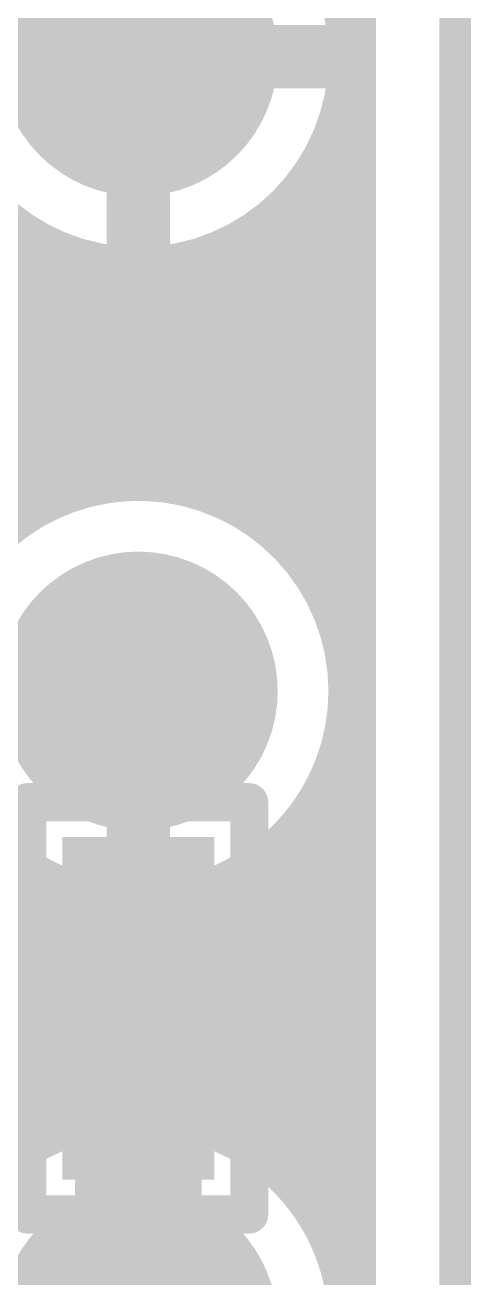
# Model space of a CAD drawing. Header units: millimetres. Extents: x 1.9 to 5.81, y 3 to 5.61.
# Drawn here: x 5.6642 to 5.805, y 3.515 to 3.91 of the extents above; entities that cross this region are included whole.
import ezdxf

# ---------------------------------------------------------------- set-up
doc = ezdxf.new("R2010")
doc.units = ezdxf.units.MM
doc.header["$MEASUREMENT"] = 0
for name, color, linetype in [('BottomLayer', 5, 'Continuous'), ('BottomSolder', 6, 'Continuous'), ('KeepOutLayer', 6, 'Continuous'), ('MultiLayer', 9, 'Continuous'), ('TopLayer', 1, 'Continuous'), ('TopOverlay', 2, 'Continuous'), ('TopPaste', 8, 'Continuous'), ('TopSolder', 216, 'Continuous')]:
    doc.layers.add(name, color=color, linetype=linetype)

msp = doc.modelspace()

# ---------------------------------------------------------------- linework, layer by layer
at = {"layer": 'BottomLayer'}
for points, const_width in [([(5.77, 3.16423), (5.77, 5.43577)], 0.01), ([(5.77, 3.16423), (5.77, 5.43577)], 0.01), ([(5.7, 3.9), (5.7, 3.96)], 0.02), ([(5.76423, 3.91), (5.77, 3.91)], 0.01), ([(5.64, 3.9), (5.7, 3.9)], 0.02), ([(5.7, 3.9), (5.76, 3.9)], 0.02), ([(5.7, 3.84), (5.7, 3.9)], 0.02), ([(5.765, 3.9), (5.77, 3.9)], 0.01), ([(5.76423, 3.89), (5.77, 3.89)], 0.01), ([(5.76185, 3.88), (5.77, 3.88)], 0.01), ([(5.76, 3.725), (5.76, 3.875)], 0.01), ([(5.75766, 3.87), (5.77, 3.87)], 0.01), ([(5.75, 3.74153), (5.75, 3.85847)], 0.01), ([(5.75123, 3.86), (5.77, 3.86)], 0.01), ([(5.66, 3.75123), (5.66, 3.84877)], 0.01), ([(5.74, 3.75123), (5.74, 3.84877)], 0.01), ([(5.74153, 3.85), (5.77, 3.85)], 0.01), ([(5.67, 3.75766), (5.67, 3.84234)], 0.01), ([(5.73, 3.75766), (5.73, 3.84234)], 0.01), ([(4.95354, 3.84), (5.675, 3.84)], 0.01), ([(5.725, 3.84), (5.77, 3.84)], 0.01), ([(5.68, 3.76185), (5.68, 3.83815)], 0.01), ([(5.69, 3.76423), (5.69, 3.83577)], 0.01), ([(5.7, 3.765), (5.7, 3.835)], 0.01), ([(5.71, 3.76423), (5.71, 3.83577)], 0.01), ([(5.72, 3.76185), (5.72, 3.83815)], 0.01), ([(4.94062, 3.83), (5.77, 3.83)], 0.01), ([(4.68031, 3.82), (5.77, 3.82)], 0.01), ([(4.68387, 3.81), (5.77, 3.81)], 0.01), ([(4.685, 3.8), (5.77, 3.8)], 0.01), ([(4.68387, 3.79), (5.77, 3.79)], 0.01), ([(4.68031, 3.78), (5.77, 3.78)], 0.01), ([(4.67354, 3.77), (5.77, 3.77)], 0.01), ([(4.66062, 3.76), (5.675, 3.76)], 0.01), ([(5.725, 3.76), (5.77, 3.76)], 0.01), ([(5.74153, 3.75), (5.77, 3.75)], 0.01), ([(5.75123, 3.74), (5.77, 3.74)], 0.01), ([(5.75766, 3.73), (5.77, 3.73)], 0.01), ([(5.76185, 3.72), (5.77, 3.72)], 0.01), ([(5.76423, 3.71), (5.77, 3.71)], 0.01), ([(5.245, 3.7), (5.7, 3.7)], 0.02), ([(5.765, 3.7), (5.77, 3.7)], 0.01), ([(5.76423, 3.69), (5.77, 3.69)], 0.01), ([(5.76185, 3.68), (5.77, 3.68)], 0.01), ([(5.76, 3.525), (5.76, 3.675)], 0.01), ([(5.75766, 3.67), (5.77, 3.67)], 0.01), ([(5.75, 3.54153), (5.75, 3.65847)], 0.01), ([(5.75123, 3.66), (5.77, 3.66)], 0.01), ([(5.66, 3.55123), (5.66, 3.64877)], 0.01), ([(5.74, 3.55123), (5.74, 3.64877)], 0.01), ([(5.74153, 3.65), (5.77, 3.65)], 0.01), ([(5.67, 3.55766), (5.67, 3.64234)], 0.01), ([(5.73, 3.55766), (5.73, 3.64234)], 0.01), ([(5.2345, 3.64), (5.675, 3.64)], 0.01), ([(5.68, 3.56185), (5.68, 3.63815)], 0.01), ([(5.72, 3.56185), (5.72, 3.63815)], 0.01), ([(5.725, 3.64), (5.77, 3.64)], 0.01), ([(5.69, 3.56423), (5.69, 3.63577)], 0.01), ([(5.7, 3.565), (5.7, 3.635)], 0.01), ([(5.71, 3.56423), (5.71, 3.63577)], 0.01), ([(5.2245, 3.63), (5.77, 3.63)], 0.01), ([(5.2145, 3.62), (5.77, 3.62)], 0.01), ([(5.2045, 3.61), (5.77, 3.61)], 0.01), ([(5.455, 3.6), (5.77, 3.6)], 0.01), ([(5.455, 3.59), (5.77, 3.59)], 0.01), ([(5.455, 3.58), (5.77, 3.58)], 0.01), ([(5.455, 3.57), (5.77, 3.57)], 0.01), ([(5.7, 3.5), (5.7, 3.56)], 0.02), ([(5.455, 3.56), (5.675, 3.56)], 0.01), ([(5.725, 3.56), (5.77, 3.56)], 0.01), ([(5.74153, 3.55), (5.77, 3.55)], 0.01), ([(5.75123, 3.54), (5.77, 3.54)], 0.01), ([(5.75766, 3.53), (5.77, 3.53)], 0.01), ([(5.76185, 3.52), (5.77, 3.52)], 0.01), ([(5.76423, 3.51), (5.77, 3.51)], 0.01)]:
    msp.add_lwpolyline(points, dxfattribs=dict(at, const_width=const_width))
for points, const_width in [([(5.765, 3.9, 1), (5.635, 3.9, 1)], 0.01), ([(5.68, 3.9, 1), (5.72, 3.9, 1)], 0.04), ([(5.76173, 3.91, 1), (5.76673, 3.91, 1)], 0.005), ([(5.7675, 3.91, 1), (5.7725, 3.91, 1)], 0.005), ([(5.695, 3.9, 1), (5.705, 3.9, 1)], 0.01), ([(5.695, 3.9, 1), (5.705, 3.9, 1)], 0.01), ([(5.695, 3.9, 1), (5.705, 3.9, 1)], 0.01), ([(5.695, 3.9, 1), (5.705, 3.9, 1)], 0.01), ([(5.755, 3.9, 1), (5.765, 3.9, 1)], 0.01), ([(5.7625, 3.9, 1), (5.7675, 3.9, 1)], 0.005), ([(5.7625, 3.9, 1), (5.7675, 3.9, 1)], 0.005), ([(5.7675, 3.9, 1), (5.7725, 3.9, 1)], 0.005), ([(5.76173, 3.89, 1), (5.76673, 3.89, 1)], 0.005), ([(5.7675, 3.89, 1), (5.7725, 3.89, 1)], 0.005), ([(5.75935, 3.88, 1), (5.76435, 3.88, 1)], 0.005), ([(5.7675, 3.88, 1), (5.7725, 3.88, 1)], 0.005), ([(5.7575, 3.875, 1), (5.7625, 3.875, 1)], 0.005), ([(5.75516, 3.87, 1), (5.76016, 3.87, 1)], 0.005), ([(5.7675, 3.87, 1), (5.7725, 3.87, 1)], 0.005), ([(5.7475, 3.85847, 1), (5.7525, 3.85847, 1)], 0.005), ([(5.74873, 3.86, 1), (5.75373, 3.86, 1)], 0.005), ([(5.7675, 3.86, 1), (5.7725, 3.86, 1)], 0.005), ([(5.6575, 3.84877, 1), (5.6625, 3.84877, 1)], 0.005), ([(5.7375, 3.84877, 1), (5.7425, 3.84877, 1)], 0.005), ([(5.73903, 3.85, 1), (5.74403, 3.85, 1)], 0.005), ([(5.7675, 3.85, 1), (5.7725, 3.85, 1)], 0.005), ([(5.6675, 3.84234, 1), (5.6725, 3.84234, 1)], 0.005), ([(5.695, 3.84, 1), (5.705, 3.84, 1)], 0.01), ([(5.7275, 3.84234, 1), (5.7325, 3.84234, 1)], 0.005), ([(5.6725, 3.84, 1), (5.6775, 3.84, 1)], 0.005), ([(5.7225, 3.84, 1), (5.7275, 3.84, 1)], 0.005), ([(5.7675, 3.84, 1), (5.7725, 3.84, 1)], 0.005), ([(5.6775, 3.83815, 1), (5.6825, 3.83815, 1)], 0.005), ([(5.6875, 3.83577, 1), (5.6925, 3.83577, 1)], 0.005), ([(5.6975, 3.835, 1), (5.7025, 3.835, 1)], 0.005), ([(5.7075, 3.83577, 1), (5.7125, 3.83577, 1)], 0.005), ([(5.7175, 3.83815, 1), (5.7225, 3.83815, 1)], 0.005), ([(5.7675, 3.83, 1), (5.7725, 3.83, 1)], 0.005), ([(5.7675, 3.82, 1), (5.7725, 3.82, 1)], 0.005), ([(5.7675, 3.81, 1), (5.7725, 3.81, 1)], 0.005), ([(5.7675, 3.8, 1), (5.7725, 3.8, 1)], 0.005), ([(5.7675, 3.79, 1), (5.7725, 3.79, 1)], 0.005), ([(5.7675, 3.78, 1), (5.7725, 3.78, 1)], 0.005), ([(5.7675, 3.77, 1), (5.7725, 3.77, 1)], 0.005), ([(5.6875, 3.76423, 1), (5.6925, 3.76423, 1)], 0.005), ([(5.6975, 3.765, 1), (5.7025, 3.765, 1)], 0.005), ([(5.7075, 3.76423, 1), (5.7125, 3.76423, 1)], 0.005), ([(5.6725, 3.76, 1), (5.6775, 3.76, 1)], 0.005), ([(5.6775, 3.76185, 1), (5.6825, 3.76185, 1)], 0.005), ([(5.7175, 3.76185, 1), (5.7225, 3.76185, 1)], 0.005), ([(5.7225, 3.76, 1), (5.7275, 3.76, 1)], 0.005), ([(5.7675, 3.76, 1), (5.7725, 3.76, 1)], 0.005), ([(5.6675, 3.75766, 1), (5.6725, 3.75766, 1)], 0.005), ([(5.7275, 3.75766, 1), (5.7325, 3.75766, 1)], 0.005), ([(5.6575, 3.75123, 1), (5.6625, 3.75123, 1)], 0.005), ([(5.7375, 3.75123, 1), (5.7425, 3.75123, 1)], 0.005), ([(5.73903, 3.75, 1), (5.74403, 3.75, 1)], 0.005), ([(5.7675, 3.75, 1), (5.7725, 3.75, 1)], 0.005), ([(5.7475, 3.74153, 1), (5.7525, 3.74153, 1)], 0.005), ([(5.74873, 3.74, 1), (5.75373, 3.74, 1)], 0.005), ([(5.7675, 3.74, 1), (5.7725, 3.74, 1)], 0.005), ([(5.68, 3.7, 1), (5.72, 3.7, 1)], 0.04), ([(5.75516, 3.73, 1), (5.76016, 3.73, 1)], 0.005), ([(5.7675, 3.73, 1), (5.7725, 3.73, 1)], 0.005), ([(5.7575, 3.725, 1), (5.7625, 3.725, 1)], 0.005), ([(5.75935, 3.72, 1), (5.76435, 3.72, 1)], 0.005), ([(5.7675, 3.72, 1), (5.7725, 3.72, 1)], 0.005), ([(5.76173, 3.71, 1), (5.76673, 3.71, 1)], 0.005), ([(5.7675, 3.71, 1), (5.7725, 3.71, 1)], 0.005), ([(5.695, 3.7, 1), (5.705, 3.7, 1)], 0.01), ([(5.7625, 3.7, 1), (5.7675, 3.7, 1)], 0.005), ([(5.7625, 3.7, 1), (5.7675, 3.7, 1)], 0.005), ([(5.7625, 3.7, 1), (5.7675, 3.7, 1)], 0.005), ([(5.7675, 3.7, 1), (5.7725, 3.7, 1)], 0.005), ([(5.76173, 3.69, 1), (5.76673, 3.69, 1)], 0.005), ([(5.7675, 3.69, 1), (5.7725, 3.69, 1)], 0.005), ([(5.75935, 3.68, 1), (5.76435, 3.68, 1)], 0.005), ([(5.7675, 3.68, 1), (5.7725, 3.68, 1)], 0.005), ([(5.7575, 3.675, 1), (5.7625, 3.675, 1)], 0.005), ([(5.75516, 3.67, 1), (5.76016, 3.67, 1)], 0.005), ([(5.7675, 3.67, 1), (5.7725, 3.67, 1)], 0.005), ([(5.7475, 3.65847, 1), (5.7525, 3.65847, 1)], 0.005), ([(5.74873, 3.66, 1), (5.75373, 3.66, 1)], 0.005), ([(5.7675, 3.66, 1), (5.7725, 3.66, 1)], 0.005), ([(5.6575, 3.64877, 1), (5.6625, 3.64877, 1)], 0.005), ([(5.7375, 3.64877, 1), (5.7425, 3.64877, 1)], 0.005), ([(5.73903, 3.65, 1), (5.74403, 3.65, 1)], 0.005), ([(5.7675, 3.65, 1), (5.7725, 3.65, 1)], 0.005), ([(5.6675, 3.64234, 1), (5.6725, 3.64234, 1)], 0.005), ([(5.7275, 3.64234, 1), (5.7325, 3.64234, 1)], 0.005), ([(5.6725, 3.64, 1), (5.6775, 3.64, 1)], 0.005), ([(5.6775, 3.63815, 1), (5.6825, 3.63815, 1)], 0.005), ([(5.7175, 3.63815, 1), (5.7225, 3.63815, 1)], 0.005), ([(5.7225, 3.64, 1), (5.7275, 3.64, 1)], 0.005), ([(5.7675, 3.64, 1), (5.7725, 3.64, 1)], 0.005), ([(5.6875, 3.63577, 1), (5.6925, 3.63577, 1)], 0.005), ([(5.6975, 3.635, 1), (5.7025, 3.635, 1)], 0.005), ([(5.7075, 3.63577, 1), (5.7125, 3.63577, 1)], 0.005), ([(5.7675, 3.63, 1), (5.7725, 3.63, 1)], 0.005), ([(5.7675, 3.62, 1), (5.7725, 3.62, 1)], 0.005), ([(5.7675, 3.61, 1), (5.7725, 3.61, 1)], 0.005), ([(5.7675, 3.6, 1), (5.7725, 3.6, 1)], 0.005), ([(5.7675, 3.59, 1), (5.7725, 3.59, 1)], 0.005), ([(5.7675, 3.58, 1), (5.7725, 3.58, 1)], 0.005), ([(5.7675, 3.57, 1), (5.7725, 3.57, 1)], 0.005), ([(5.765, 3.5, 1), (5.635, 3.5, 1)], 0.01), ([(5.6875, 3.56423, 1), (5.6925, 3.56423, 1)], 0.005), ([(5.695, 3.56, 1), (5.705, 3.56, 1)], 0.01), ([(5.6975, 3.565, 1), (5.7025, 3.565, 1)], 0.005), ([(5.7075, 3.56423, 1), (5.7125, 3.56423, 1)], 0.005), ([(5.6725, 3.56, 1), (5.6775, 3.56, 1)], 0.005), ([(5.6775, 3.56185, 1), (5.6825, 3.56185, 1)], 0.005), ([(5.7175, 3.56185, 1), (5.7225, 3.56185, 1)], 0.005), ([(5.7225, 3.56, 1), (5.7275, 3.56, 1)], 0.005), ([(5.7675, 3.56, 1), (5.7725, 3.56, 1)], 0.005), ([(5.6675, 3.55766, 1), (5.6725, 3.55766, 1)], 0.005), ([(5.7275, 3.55766, 1), (5.7325, 3.55766, 1)], 0.005), ([(5.6575, 3.55123, 1), (5.6625, 3.55123, 1)], 0.005), ([(5.7375, 3.55123, 1), (5.7425, 3.55123, 1)], 0.005), ([(5.73903, 3.55, 1), (5.74403, 3.55, 1)], 0.005), ([(5.7675, 3.55, 1), (5.7725, 3.55, 1)], 0.005), ([(5.7475, 3.54153, 1), (5.7525, 3.54153, 1)], 0.005), ([(5.74873, 3.54, 1), (5.75373, 3.54, 1)], 0.005), ([(5.7675, 3.54, 1), (5.7725, 3.54, 1)], 0.005), ([(5.68, 3.5, 1), (5.72, 3.5, 1)], 0.04), ([(5.75516, 3.53, 1), (5.76016, 3.53, 1)], 0.005), ([(5.7675, 3.53, 1), (5.7725, 3.53, 1)], 0.005), ([(5.7575, 3.525, 1), (5.7625, 3.525, 1)], 0.005), ([(5.75935, 3.52, 1), (5.76435, 3.52, 1)], 0.005), ([(5.7675, 3.52, 1), (5.7725, 3.52, 1)], 0.005), ([(5.76173, 3.51, 1), (5.76673, 3.51, 1)], 0.005), ([(5.7675, 3.51, 1), (5.7725, 3.51, 1)], 0.005)]:
    msp.add_lwpolyline(points, format="xyb", close=True, dxfattribs=dict(at, const_width=const_width))
at = {"layer": 'BottomLayer', "const_width": 0.01}
for points in [[(5.64523, 3.735, -0.749601), (5.765, 3.7)], [(5.765, 3.7, -0.749601), (5.64523, 3.665)]]:
    msp.add_lwpolyline(points, format="xyb", dxfattribs=at)
at = {"layer": 'BottomSolder', "const_width": 0.044}
for points in [[(5.678, 3.9, 1), (5.722, 3.9, 1)], [(5.678, 3.9, 1), (5.722, 3.9, 1)], [(5.678, 3.7, 1), (5.722, 3.7, 1)], [(5.678, 3.7, 1), (5.722, 3.7, 1)], [(5.678, 3.5, 1), (5.722, 3.5, 1)], [(5.678, 3.5, 1), (5.722, 3.5, 1)]]:
    msp.add_lwpolyline(points, format="xyb", close=True, dxfattribs=at)
at = {"layer": 'KeepOutLayer', "const_width": 0.01}
msp.add_lwpolyline([(5.8, 3), (5.8, 5.6)], dxfattribs=at)
at = {"layer": 'MultiLayer', "const_width": 0.04}
for points in [[(5.68, 3.9, 1), (5.72, 3.9, 1)], [(5.68, 3.7, 1), (5.72, 3.7, 1)], [(5.68, 3.5, 1), (5.72, 3.5, 1)]]:
    msp.add_lwpolyline(points, format="xyb", close=True, dxfattribs=at)
at = {"layer": 'TopLayer'}
for points, const_width in [([(5.77, 3.16423), (5.77, 5.43577)], 0.01), ([(5.77, 3.16423), (5.77, 5.43577)], 0.01), ([(5.7, 3.9), (5.7, 3.96)], 0.02), ([(5.565, 3.9), (5.7, 3.9)], 0.04), ([(5.76423, 3.91), (5.77, 3.91)], 0.01), ([(5.64, 3.9), (5.7, 3.9)], 0.02), ([(5.7, 3.9), (5.76, 3.9)], 0.02), ([(5.7, 3.84), (5.7, 3.9)], 0.02), ([(5.765, 3.9), (5.77, 3.9)], 0.01), ([(5.76423, 3.89), (5.77, 3.89)], 0.01), ([(5.76185, 3.88), (5.77, 3.88)], 0.01), ([(5.76, 3.725), (5.76, 3.875)], 0.01), ([(5.75766, 3.87), (5.77, 3.87)], 0.01), ([(5.75, 3.74153), (5.75, 3.85847)], 0.01), ([(5.75123, 3.86), (5.77, 3.86)], 0.01), ([(5.66, 3.75123), (5.66, 3.84877)], 0.01), ([(5.74, 3.75123), (5.74, 3.84877)], 0.01), ([(5.74153, 3.85), (5.77, 3.85)], 0.01), ([(5.67, 3.75766), (5.67, 3.84234)], 0.01), ([(5.73, 3.75766), (5.73, 3.84234)], 0.01), ([(5.485, 3.84), (5.675, 3.84)], 0.01), ([(5.725, 3.84), (5.77, 3.84)], 0.01), ([(5.68, 3.76185), (5.68, 3.83815)], 0.01), ([(5.69, 3.76423), (5.69, 3.83577)], 0.01), ([(5.7, 3.765), (5.7, 3.835)], 0.01), ([(5.71, 3.76423), (5.71, 3.83577)], 0.01), ([(5.72, 3.76185), (5.72, 3.83815)], 0.01), ([(5.485, 3.83), (5.77, 3.83)], 0.01), ([(5.485, 3.82), (5.77, 3.82)], 0.01), ([(5.485, 3.81), (5.77, 3.81)], 0.01), ([(5.485, 3.8), (5.77, 3.8)], 0.01), ([(5.485, 3.79), (5.77, 3.79)], 0.01), ([(5.485, 3.78), (5.77, 3.78)], 0.01), ([(5.405, 3.77), (5.77, 3.77)], 0.01), ([(5.405, 3.76), (5.675, 3.76)], 0.01), ([(5.725, 3.76), (5.77, 3.76)], 0.01), ([(5.74153, 3.75), (5.77, 3.75)], 0.01), ([(5.75123, 3.74), (5.77, 3.74)], 0.01), ([(5.75766, 3.73), (5.77, 3.73)], 0.01), ([(5.76185, 3.72), (5.77, 3.72)], 0.01), ([(5.76423, 3.71), (5.77, 3.71)], 0.01), ([(5.7, 3.63), (5.7, 3.7)], 0.02), ([(5.765, 3.7), (5.77, 3.7)], 0.01), ([(5.76423, 3.69), (5.77, 3.69)], 0.01), ([(5.76185, 3.68), (5.77, 3.68)], 0.01), ([(5.76, 3.525), (5.76, 3.675)], 0.01), ([(5.75766, 3.67), (5.77, 3.67)], 0.01), ([(5.75, 3.54153), (5.75, 3.65847)], 0.01), ([(5.75123, 3.66), (5.77, 3.66)], 0.01), ([(5.745, 3.615), (5.745, 3.6531)], 0.01), ([(5.745, 3.65), (5.77, 3.65)], 0.01), ([(5.745, 3.64), (5.77, 3.64)], 0.01), ([(5.745, 3.63), (5.77, 3.63)], 0.01), ([(5.745, 3.62), (5.77, 3.62)], 0.01), ([(5.745, 3.585), (5.745, 3.615)], 0.01), ([(5.745, 3.585), (5.745, 3.615)], 0.01), ([(5.745, 3.61), (5.77, 3.61)], 0.01), ([(5.745, 3.6), (5.77, 3.6)], 0.01), ([(5.745, 3.59), (5.77, 3.59)], 0.01), ([(5.7, 3.5), (5.7, 3.57)], 0.04), ([(5.745, 3.5469), (5.745, 3.585)], 0.01), ([(5.745, 3.58), (5.77, 3.58)], 0.01), ([(5.66, 3.57), (5.7, 3.57)], 0.02), ([(5.7, 3.57), (5.74, 3.57)], 0.02), ([(5.745, 3.57), (5.77, 3.57)], 0.01), ([(5.745, 3.56), (5.77, 3.56)], 0.01), ([(5.745, 3.55), (5.77, 3.55)], 0.01), ([(5.75123, 3.54), (5.77, 3.54)], 0.01), ([(5.75766, 3.53), (5.77, 3.53)], 0.01), ([(5.76185, 3.52), (5.77, 3.52)], 0.01), ([(5.76423, 3.51), (5.77, 3.51)], 0.01)]:
    msp.add_lwpolyline(points, dxfattribs=dict(at, const_width=const_width))
for points, const_width in [([(5.765, 3.9, 1), (5.635, 3.9, 1)], 0.01), ([(5.68, 3.9, 1), (5.72, 3.9, 1)], 0.04), ([(5.69, 3.9, 1), (5.71, 3.9, 1)], 0.02), ([(5.76173, 3.91, 1), (5.76673, 3.91, 1)], 0.005), ([(5.7675, 3.91, 1), (5.7725, 3.91, 1)], 0.005), ([(5.695, 3.9, 1), (5.705, 3.9, 1)], 0.01), ([(5.695, 3.9, 1), (5.705, 3.9, 1)], 0.01), ([(5.695, 3.9, 1), (5.705, 3.9, 1)], 0.01), ([(5.695, 3.9, 1), (5.705, 3.9, 1)], 0.01), ([(5.755, 3.9, 1), (5.765, 3.9, 1)], 0.01), ([(5.7625, 3.9, 1), (5.7675, 3.9, 1)], 0.005), ([(5.7625, 3.9, 1), (5.7675, 3.9, 1)], 0.005), ([(5.7675, 3.9, 1), (5.7725, 3.9, 1)], 0.005), ([(5.76173, 3.89, 1), (5.76673, 3.89, 1)], 0.005), ([(5.7675, 3.89, 1), (5.7725, 3.89, 1)], 0.005), ([(5.75935, 3.88, 1), (5.76435, 3.88, 1)], 0.005), ([(5.7675, 3.88, 1), (5.7725, 3.88, 1)], 0.005), ([(5.7575, 3.875, 1), (5.7625, 3.875, 1)], 0.005), ([(5.75516, 3.87, 1), (5.76016, 3.87, 1)], 0.005), ([(5.7675, 3.87, 1), (5.7725, 3.87, 1)], 0.005), ([(5.7475, 3.85847, 1), (5.7525, 3.85847, 1)], 0.005), ([(5.74873, 3.86, 1), (5.75373, 3.86, 1)], 0.005), ([(5.7675, 3.86, 1), (5.7725, 3.86, 1)], 0.005), ([(5.6575, 3.84877, 1), (5.6625, 3.84877, 1)], 0.005), ([(5.7375, 3.84877, 1), (5.7425, 3.84877, 1)], 0.005), ([(5.73903, 3.85, 1), (5.74403, 3.85, 1)], 0.005), ([(5.7675, 3.85, 1), (5.7725, 3.85, 1)], 0.005), ([(5.6675, 3.84234, 1), (5.6725, 3.84234, 1)], 0.005), ([(5.695, 3.84, 1), (5.705, 3.84, 1)], 0.01), ([(5.7275, 3.84234, 1), (5.7325, 3.84234, 1)], 0.005), ([(5.6725, 3.84, 1), (5.6775, 3.84, 1)], 0.005), ([(5.7225, 3.84, 1), (5.7275, 3.84, 1)], 0.005), ([(5.7675, 3.84, 1), (5.7725, 3.84, 1)], 0.005), ([(5.6775, 3.83815, 1), (5.6825, 3.83815, 1)], 0.005), ([(5.6875, 3.83577, 1), (5.6925, 3.83577, 1)], 0.005), ([(5.6975, 3.835, 1), (5.7025, 3.835, 1)], 0.005), ([(5.7075, 3.83577, 1), (5.7125, 3.83577, 1)], 0.005), ([(5.7175, 3.83815, 1), (5.7225, 3.83815, 1)], 0.005), ([(5.7675, 3.83, 1), (5.7725, 3.83, 1)], 0.005), ([(5.7675, 3.82, 1), (5.7725, 3.82, 1)], 0.005), ([(5.7675, 3.81, 1), (5.7725, 3.81, 1)], 0.005), ([(5.7675, 3.8, 1), (5.7725, 3.8, 1)], 0.005), ([(5.7675, 3.79, 1), (5.7725, 3.79, 1)], 0.005), ([(5.7675, 3.78, 1), (5.7725, 3.78, 1)], 0.005), ([(5.7675, 3.77, 1), (5.7725, 3.77, 1)], 0.005), ([(5.6875, 3.76423, 1), (5.6925, 3.76423, 1)], 0.005), ([(5.6975, 3.765, 1), (5.7025, 3.765, 1)], 0.005), ([(5.7075, 3.76423, 1), (5.7125, 3.76423, 1)], 0.005), ([(5.6725, 3.76, 1), (5.6775, 3.76, 1)], 0.005), ([(5.6775, 3.76185, 1), (5.6825, 3.76185, 1)], 0.005), ([(5.7175, 3.76185, 1), (5.7225, 3.76185, 1)], 0.005), ([(5.7225, 3.76, 1), (5.7275, 3.76, 1)], 0.005), ([(5.7675, 3.76, 1), (5.7725, 3.76, 1)], 0.005), ([(5.6675, 3.75766, 1), (5.6725, 3.75766, 1)], 0.005), ([(5.7275, 3.75766, 1), (5.7325, 3.75766, 1)], 0.005), ([(5.6575, 3.75123, 1), (5.6625, 3.75123, 1)], 0.005), ([(5.7375, 3.75123, 1), (5.7425, 3.75123, 1)], 0.005), ([(5.73903, 3.75, 1), (5.74403, 3.75, 1)], 0.005), ([(5.7675, 3.75, 1), (5.7725, 3.75, 1)], 0.005), ([(5.7475, 3.74153, 1), (5.7525, 3.74153, 1)], 0.005), ([(5.74873, 3.74, 1), (5.75373, 3.74, 1)], 0.005), ([(5.7675, 3.74, 1), (5.7725, 3.74, 1)], 0.005), ([(5.68, 3.7, 1), (5.72, 3.7, 1)], 0.04), ([(5.75516, 3.73, 1), (5.76016, 3.73, 1)], 0.005), ([(5.7675, 3.73, 1), (5.7725, 3.73, 1)], 0.005), ([(5.7575, 3.725, 1), (5.7625, 3.725, 1)], 0.005), ([(5.75935, 3.72, 1), (5.76435, 3.72, 1)], 0.005), ([(5.7675, 3.72, 1), (5.7725, 3.72, 1)], 0.005), ([(5.76173, 3.71, 1), (5.76673, 3.71, 1)], 0.005), ([(5.7675, 3.71, 1), (5.7725, 3.71, 1)], 0.005), ([(5.695, 3.7, 1), (5.705, 3.7, 1)], 0.01), ([(5.7625, 3.7, 1), (5.7675, 3.7, 1)], 0.005), ([(5.7625, 3.7, 1), (5.7675, 3.7, 1)], 0.005), ([(5.7625, 3.7, 1), (5.7675, 3.7, 1)], 0.005), ([(5.7675, 3.7, 1), (5.7725, 3.7, 1)], 0.005), ([(5.76173, 3.69, 1), (5.76673, 3.69, 1)], 0.005), ([(5.7675, 3.69, 1), (5.7725, 3.69, 1)], 0.005), ([(5.75935, 3.68, 1), (5.76435, 3.68, 1)], 0.005), ([(5.7675, 3.68, 1), (5.7725, 3.68, 1)], 0.005), ([(5.7575, 3.675, 1), (5.7625, 3.675, 1)], 0.005), ([(5.75516, 3.67, 1), (5.76016, 3.67, 1)], 0.005), ([(5.7675, 3.67, 1), (5.7725, 3.67, 1)], 0.005), ([(5.7475, 3.65847, 1), (5.7525, 3.65847, 1)], 0.005), ([(5.74873, 3.66, 1), (5.75373, 3.66, 1)], 0.005), ([(5.7675, 3.66, 1), (5.7725, 3.66, 1)], 0.005), ([(5.7425, 3.6531, 1), (5.7475, 3.6531, 1)], 0.005), ([(5.7425, 3.6531, 1), (5.7475, 3.6531, 1)], 0.005), ([(5.7425, 3.65, 1), (5.7475, 3.65, 1)], 0.005), ([(5.7675, 3.65, 1), (5.7725, 3.65, 1)], 0.005), ([(5.7425, 3.64, 1), (5.7475, 3.64, 1)], 0.005), ([(5.7675, 3.64, 1), (5.7725, 3.64, 1)], 0.005), ([(5.695, 3.63, 1), (5.705, 3.63, 1)], 0.01), ([(5.7425, 3.63, 1), (5.7475, 3.63, 1)], 0.005), ([(5.7675, 3.63, 1), (5.7725, 3.63, 1)], 0.005), ([(5.7425, 3.62, 1), (5.7475, 3.62, 1)], 0.005), ([(5.7675, 3.62, 1), (5.7725, 3.62, 1)], 0.005), ([(5.7425, 3.615, 1), (5.7475, 3.615, 1)], 0.005), ([(5.7425, 3.615, 1), (5.7475, 3.615, 1)], 0.005), ([(5.7425, 3.615, 1), (5.7475, 3.615, 1)], 0.005), ([(5.7425, 3.61, 1), (5.7475, 3.61, 1)], 0.005), ([(5.7675, 3.61, 1), (5.7725, 3.61, 1)], 0.005), ([(5.7425, 3.6, 1), (5.7475, 3.6, 1)], 0.005), ([(5.7675, 3.6, 1), (5.7725, 3.6, 1)], 0.005), ([(5.7425, 3.59, 1), (5.7475, 3.59, 1)], 0.005), ([(5.7675, 3.59, 1), (5.7725, 3.59, 1)], 0.005), ([(5.69, 3.57, 1), (5.71, 3.57, 1)], 0.02), ([(5.7425, 3.585, 1), (5.7475, 3.585, 1)], 0.005), ([(5.7425, 3.585, 1), (5.7475, 3.585, 1)], 0.005), ([(5.7425, 3.585, 1), (5.7475, 3.585, 1)], 0.005), ([(5.7425, 3.58, 1), (5.7475, 3.58, 1)], 0.005), ([(5.7675, 3.58, 1), (5.7725, 3.58, 1)], 0.005), ([(5.655, 3.57, 1), (5.665, 3.57, 1)], 0.01), ([(5.695, 3.57, 1), (5.705, 3.57, 1)], 0.01), ([(5.695, 3.57, 1), (5.705, 3.57, 1)], 0.01), ([(5.735, 3.57, 1), (5.745, 3.57, 1)], 0.01), ([(5.7425, 3.57, 1), (5.7475, 3.57, 1)], 0.005), ([(5.7675, 3.57, 1), (5.7725, 3.57, 1)], 0.005), ([(5.7425, 3.56, 1), (5.7475, 3.56, 1)], 0.005), ([(5.7675, 3.56, 1), (5.7725, 3.56, 1)], 0.005), ([(5.7425, 3.55, 1), (5.7475, 3.55, 1)], 0.005), ([(5.7425, 3.5469, 1), (5.7475, 3.5469, 1)], 0.005), ([(5.7425, 3.5469, 1), (5.7475, 3.5469, 1)], 0.005), ([(5.7675, 3.55, 1), (5.7725, 3.55, 1)], 0.005), ([(5.7475, 3.54153, 1), (5.7525, 3.54153, 1)], 0.005), ([(5.74873, 3.54, 1), (5.75373, 3.54, 1)], 0.005), ([(5.7675, 3.54, 1), (5.7725, 3.54, 1)], 0.005), ([(5.68, 3.5, 1), (5.72, 3.5, 1)], 0.04), ([(5.75516, 3.53, 1), (5.76016, 3.53, 1)], 0.005), ([(5.7675, 3.53, 1), (5.7725, 3.53, 1)], 0.005), ([(5.7575, 3.525, 1), (5.7625, 3.525, 1)], 0.005), ([(5.75935, 3.52, 1), (5.76435, 3.52, 1)], 0.005), ([(5.7675, 3.52, 1), (5.7725, 3.52, 1)], 0.005), ([(5.69, 3.5, 1), (5.71, 3.5, 1)], 0.02), ([(5.76173, 3.51, 1), (5.76673, 3.51, 1)], 0.005), ([(5.7675, 3.51, 1), (5.7725, 3.51, 1)], 0.005)]:
    msp.add_lwpolyline(points, format="xyb", close=True, dxfattribs=dict(at, const_width=const_width))
at = {"layer": 'TopLayer', "const_width": 0.01}
for points in [[(5.655, 3.6531, -1.513516), (5.765, 3.7)], [(5.765, 3.7, -0.204302), (5.745, 3.6531)], [(5.765, 3.5, -1.513516), (5.655, 3.5469)], [(5.745, 3.5469, -0.204302), (5.765, 3.5)]]:
    msp.add_lwpolyline(points, format="xyb", dxfattribs=at)
at = {"layer": 'TopLayer'}
for points in [[(5.68, 3.65), (5.68, 3.61), (5.72, 3.65), (5.72, 3.61)], [(5.68, 3.59), (5.68, 3.55), (5.72, 3.59), (5.72, 3.55)]]:
    msp.add_solid(points, dxfattribs=at)
at = {"layer": 'TopOverlay', "const_width": 0.012}
for points in [[(5.665, 3.665), (5.735, 3.665)], [(5.665, 3.63), (5.665, 3.665)], [(5.735, 3.63), (5.735, 3.665)], [(5.665, 3.535), (5.665, 3.57)], [(5.735, 3.535), (5.735, 3.57)], [(5.665, 3.535), (5.735, 3.535)]]:
    msp.add_lwpolyline(points, dxfattribs=at)
at = {"layer": 'TopOverlay', "const_width": 0.006}
for points in [[(5.662, 3.665, 1), (5.668, 3.665, 1)], [(5.662, 3.665, 1), (5.668, 3.665, 1)], [(5.732, 3.665, 1), (5.738, 3.665, 1)], [(5.732, 3.665, 1), (5.738, 3.665, 1)], [(5.662, 3.63, 1), (5.668, 3.63, 1)], [(5.732, 3.63, 1), (5.738, 3.63, 1)], [(5.662, 3.57, 1), (5.668, 3.57, 1)], [(5.732, 3.57, 1), (5.738, 3.57, 1)], [(5.662, 3.535, 1), (5.668, 3.535, 1)], [(5.662, 3.535, 1), (5.668, 3.535, 1)], [(5.732, 3.535, 1), (5.738, 3.535, 1)], [(5.732, 3.535, 1), (5.738, 3.535, 1)]]:
    msp.add_lwpolyline(points, format="xyb", close=True, dxfattribs=at)
at = {"layer": 'TopPaste'}
for points in [[(5.68, 3.65), (5.68, 3.61), (5.72, 3.65), (5.72, 3.61)], [(5.68, 3.65), (5.68, 3.61), (5.72, 3.65), (5.72, 3.61)], [(5.68, 3.59), (5.68, 3.55), (5.72, 3.59), (5.72, 3.55)], [(5.68, 3.59), (5.68, 3.55), (5.72, 3.59), (5.72, 3.55)]]:
    msp.add_solid(points, dxfattribs=at)
at = {"layer": 'TopSolder', "const_width": 0.044}
for points in [[(5.678, 3.9, 1), (5.722, 3.9, 1)], [(5.678, 3.9, 1), (5.722, 3.9, 1)], [(5.678, 3.7, 1), (5.722, 3.7, 1)], [(5.678, 3.7, 1), (5.722, 3.7, 1)], [(5.678, 3.5, 1), (5.722, 3.5, 1)], [(5.678, 3.5, 1), (5.722, 3.5, 1)]]:
    msp.add_lwpolyline(points, format="xyb", close=True, dxfattribs=at)
at = {"layer": 'TopSolder'}
for points in [[(5.676, 3.654), (5.676, 3.606), (5.724, 3.654), (5.724, 3.606)], [(5.676, 3.654), (5.676, 3.606), (5.724, 3.654), (5.724, 3.606)], [(5.676, 3.594), (5.676, 3.546), (5.724, 3.594), (5.724, 3.546)], [(5.676, 3.594), (5.676, 3.546), (5.724, 3.594), (5.724, 3.546)]]:
    msp.add_solid(points, dxfattribs=at)

doc.saveas('drawing.dxf')
